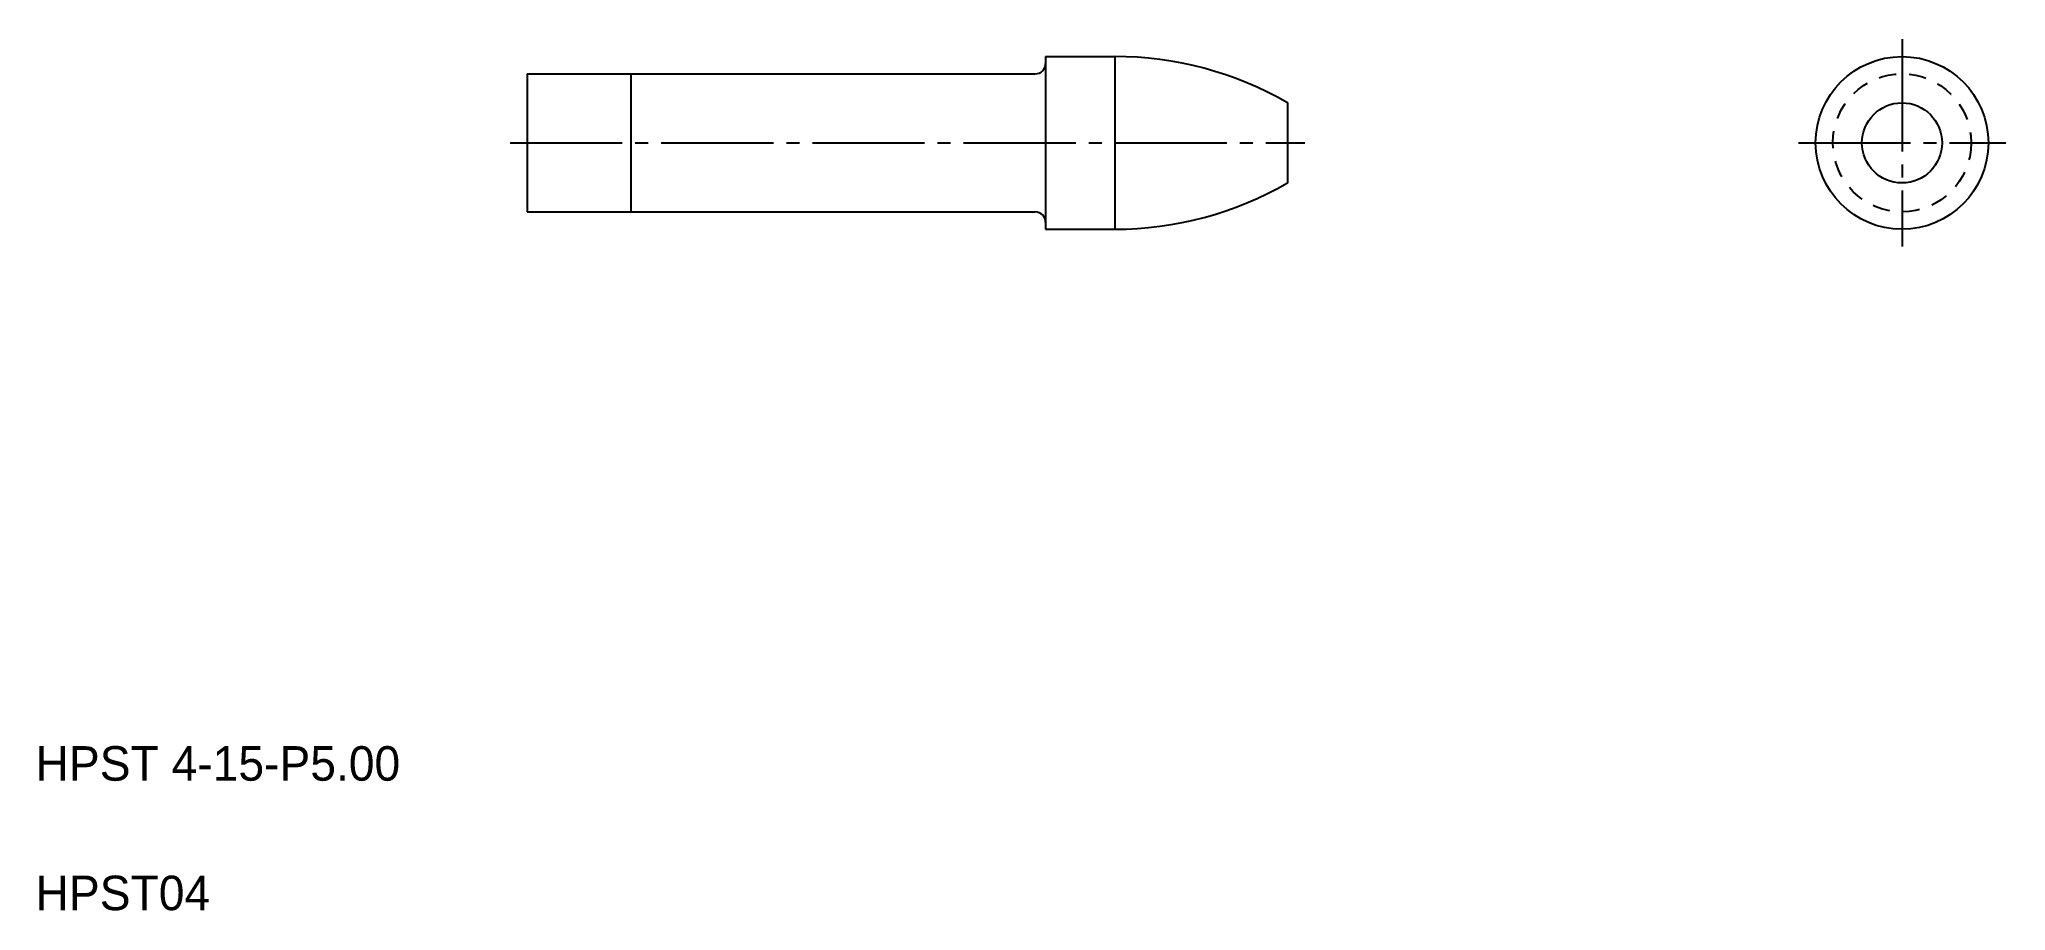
# Model space of a CAD drawing. Extents: x 2.6 to 59.5, y 2.5 to 27.7.
import ezdxf

# ---------------------------------------------------------------- set-up
doc = ezdxf.new("R2010")
doc.units = 0
doc.header["$LTSCALE"] = 0.25
doc.linetypes.add('CENTER', pattern=[17.5, 13, -1.5, 1.5, -1.5])
doc.linetypes.add('DASHED', pattern=[3.5, 2, -1.5])
doc.layers.get('0').update_dxf_attribs({"linetype": 'CONTINUOUS'})
doc.layers.add('CENTER', color=1, linetype='CENTER')
doc.styles.get("Standard").update_dxf_attribs({"font": 'txt', "height": 0.8})

msp = doc.modelspace()

# ---------------------------------------------------------------- linework, layer by layer
at = {"linetype": 'CONTINUOUS'}
for p, q in [((31.733, 27.219), (31.733, 22.219)), ((31.733, 27.219), (33.733, 27.219)), ((16.733, 26.719), (16.733, 22.719)), ((16.733, 26.719), (31.433, 26.719)), ((38.733, 25.884), (38.733, 23.553)), ((16.733, 22.719), (31.433, 22.719)), ((31.733, 22.219), (33.733, 22.219))]:
    msp.add_line(p, q, dxfattribs=at)
at = {"color": 3, "linetype": 'CONTINUOUS'}
for p, q in [((33.733, 27.219), (33.733, 22.219)), ((19.733, 26.719), (19.733, 22.719))]:
    msp.add_line(p, q, dxfattribs=at)
for p, q in [((38.733, 25.301), (38.733, 25.301)), ((38.733, 24.719), (38.733, 24.719))]:
    msp.add_line(p, q)
at = {"linetype": 'CONTINUOUS'}
for radius in [2.5, 1.16]:
    msp.add_circle((56.52, 24.719), radius, dxfattribs=at)
at = {"color": 3, "linetype": 'DASHED'}
msp.add_circle((56.52, 24.719), 2, dxfattribs=at)
at = {"linetype": 'CONTINUOUS'}
for centre, radius, start, end in [((31.433, 27.019), 0.3, 270, 0), ((33.733, 17.219), 10, 60, 90), ((33.733, 32.219), 10, 270, 300), ((31.433, 22.419), 0.3, 0, 90)]:
    msp.add_arc(centre, radius, start, end, dxfattribs=at)
at = {"layer": 'CENTER', "color": 1, "linetype": 'CENTER'}
for p, q in [((56.52, 27.719), (56.52, 21.719)), ((16.233, 24.719), (39.233, 24.719)), ((53.52, 24.719), (59.52, 24.719))]:
    msp.add_line(p, q, dxfattribs=at)

# ---------------------------------------------------------------- texts
for s, p in [('HPST 4-15-P5.00', (2.5, 6.25)), ('HPST04', (2.5, 2.5))]:
    msp.add_text(s, height=1).set_placement(p)

doc.saveas('drawing.dxf')
